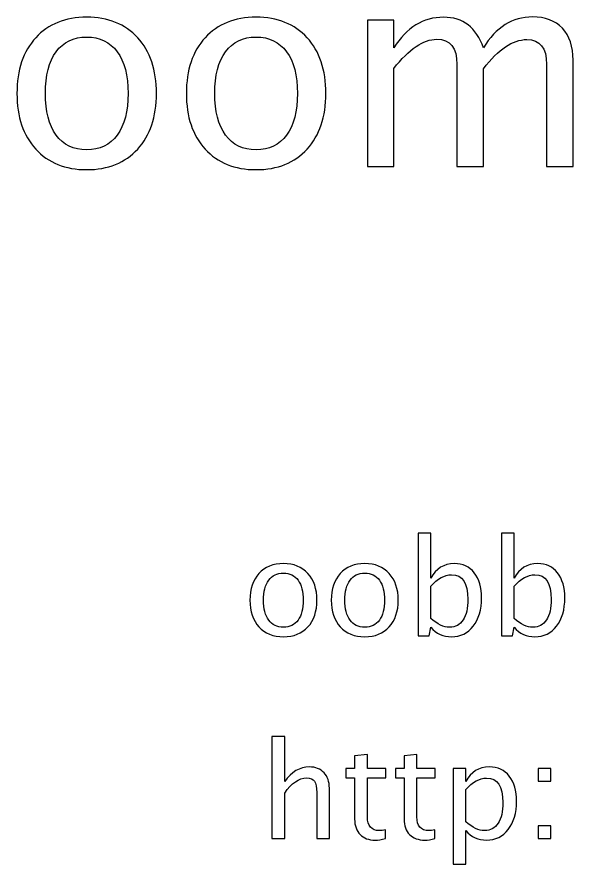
# Model space of a CAD drawing. Header units: centimetres. Extents: x -31.5 to 31.5, y -16.5 to 28.7.
# Drawn here: x -31.53 to -26.2, y 19.97 to 28.1 of the extents above; entities that cross this region are included whole.
import ezdxf

# ---------------------------------------------------------------- set-up
doc = ezdxf.new("R2010")
doc.units = ezdxf.units.CM
doc.header["$MEASUREMENT"] = 0
doc.layers.add('Layer 1', color=7, linetype='Continuous')

msp = doc.modelspace()

# ---------------------------------------------------------------- linework, layer by layer
at = {"layer": 'Layer 1'}
for points, knots in [([(-30.86311, 26.63869), (-31.06904, 26.63869), (-31.2322, 26.70439), (-31.35215, 26.8358), (-31.35215, 26.8358), (-31.47253, 26.96721), (-31.53251, 27.14581), (-31.53251, 27.37114), (-31.53251, 27.37114), (-31.53251, 27.59604), (-31.47253, 27.77419), (-31.35215, 27.90516), (-31.35215, 27.90516), (-31.2322, 28.03613), (-31.06904, 28.10183), (-30.86311, 28.10183), (-30.86311, 28.10183), (-30.65718, 28.10183), (-30.49402, 28.03613), (-30.37407, 27.90516), (-30.37407, 27.90516), (-30.25369, 27.77419), (-30.19372, 27.59604), (-30.19372, 27.37114), (-30.19372, 27.37114), (-30.19372, 27.14581), (-30.25369, 26.96721), (-30.37407, 26.8358), (-30.37407, 26.8358), (-30.49402, 26.70439), (-30.65718, 26.63869), (-30.86311, 26.63869)], [0, 0, 0, 0, 0.1111111, 0.1111111, 0.1111111, 0.1111111, 0.2222222, 0.2222222, 0.2222222, 0.2222222, 0.3333333, 0.3333333, 0.3333333, 0.3333333, 0.4444444, 0.4444444, 0.4444444, 0.4444444, 0.5555556, 0.5555556, 0.5555556, 0.5555556, 0.6666667, 0.6666667, 0.6666667, 0.6666667, 0.7777778, 0.7777778, 0.7777778, 0.7777778, 1, 1, 1, 1]), ([(-29.23769, 26.63869), (-29.44362, 26.63869), (-29.60678, 26.70439), (-29.72673, 26.8358), (-29.72673, 26.8358), (-29.84711, 26.96721), (-29.90709, 27.14581), (-29.90709, 27.37114), (-29.90709, 27.37114), (-29.90709, 27.59604), (-29.84711, 27.77419), (-29.72673, 27.90516), (-29.72673, 27.90516), (-29.60678, 28.03613), (-29.44362, 28.10183), (-29.23769, 28.10183), (-29.23769, 28.10183), (-29.03176, 28.10183), (-28.8686, 28.03613), (-28.74865, 27.90516), (-28.74865, 27.90516), (-28.62827, 27.77419), (-28.5683, 27.59604), (-28.5683, 27.37114), (-28.5683, 27.37114), (-28.5683, 27.14581), (-28.62827, 26.96721), (-28.74865, 26.8358), (-28.74865, 26.8358), (-28.8686, 26.70439), (-29.03176, 26.63869), (-29.23769, 26.63869)], [0, 0, 0, 0, 0.1111111, 0.1111111, 0.1111111, 0.1111111, 0.2222222, 0.2222222, 0.2222222, 0.2222222, 0.3333333, 0.3333333, 0.3333333, 0.3333333, 0.4444444, 0.4444444, 0.4444444, 0.4444444, 0.5555556, 0.5555556, 0.5555556, 0.5555556, 0.6666667, 0.6666667, 0.6666667, 0.6666667, 0.7777778, 0.7777778, 0.7777778, 0.7777778, 1, 1, 1, 1]), ([(-28.17054, 26.67044), (-28.17054, 26.67044), (-28.17054, 28.07273), (-28.17054, 28.07273), (-28.17054, 28.07273), (-28.17054, 28.07273), (-27.91654, 28.07273), (-27.91654, 28.07273), (-27.91654, 28.07273), (-27.91654, 28.07273), (-27.91654, 27.80771), (-27.91654, 27.80771), (-27.91654, 27.80771), (-27.79263, 28.00394), (-27.63388, 28.10183), (-27.43941, 28.10183), (-27.43941, 28.10183), (-27.252, 28.10183), (-27.12456, 28.00394), (-27.05665, 27.80771), (-27.05665, 27.80771), (-26.93626, 28.0057), (-26.77927, 28.10448), (-26.58657, 28.10448), (-26.58657, 28.10448), (-26.46354, 28.10448), (-26.36785, 28.06832), (-26.2995, 27.99556), (-26.2995, 27.99556), (-26.23115, 27.9228), (-26.19675, 27.82094), (-26.19675, 27.68997), (-26.19675, 27.68997), (-26.19675, 27.68997), (-26.19675, 26.67044), (-26.19675, 26.67044), (-26.19675, 26.67044), (-26.19675, 26.67044), (-26.45075, 26.67044), (-26.45075, 26.67044), (-26.45075, 26.67044), (-26.45075, 26.67044), (-26.45075, 27.64807), (-26.45075, 27.64807), (-26.45075, 27.64807), (-26.45075, 27.80771), (-26.51425, 27.88752), (-26.64125, 27.88752), (-26.64125, 27.88752), (-26.7731, 27.88752), (-26.91157, 27.79448), (-27.05665, 27.60795), (-27.05665, 27.60795), (-27.05665, 27.60795), (-27.05665, 26.67044), (-27.05665, 26.67044), (-27.05665, 26.67044), (-27.05665, 26.67044), (-27.31065, 26.67044), (-27.31065, 26.67044), (-27.31065, 26.67044), (-27.31065, 26.67044), (-27.31065, 27.64896), (-27.31065, 27.64896), (-27.31065, 27.64896), (-27.31065, 27.80991), (-27.37503, 27.89017), (-27.50423, 27.89017), (-27.50423, 27.89017), (-27.63255, 27.89017), (-27.77014, 27.79668), (-27.91654, 27.60927), (-27.91654, 27.60927), (-27.91654, 27.60927), (-27.91654, 26.67044), (-27.91654, 26.67044), (-27.91654, 26.67044), (-27.91654, 26.67044), (-28.17054, 26.67044), (-28.17054, 26.67044)], [0, 0, 0, 0, 0.047619, 0.047619, 0.047619, 0.047619, 0.0952381, 0.0952381, 0.0952381, 0.0952381, 0.1428571, 0.1428571, 0.1428571, 0.1428571, 0.1904762, 0.1904762, 0.1904762, 0.1904762, 0.2380952, 0.2380952, 0.2380952, 0.2380952, 0.2857143, 0.2857143, 0.2857143, 0.2857143, 0.3333333, 0.3333333, 0.3333333, 0.3333333, 0.3809524, 0.3809524, 0.3809524, 0.3809524, 0.4285714, 0.4285714, 0.4285714, 0.4285714, 0.4761905, 0.4761905, 0.4761905, 0.4761905, 0.5238095, 0.5238095, 0.5238095, 0.5238095, 0.5714286, 0.5714286, 0.5714286, 0.5714286, 0.6190476, 0.6190476, 0.6190476, 0.6190476, 0.6666667, 0.6666667, 0.6666667, 0.6666667, 0.7142857, 0.7142857, 0.7142857, 0.7142857, 0.7619048, 0.7619048, 0.7619048, 0.7619048, 0.8095238, 0.8095238, 0.8095238, 0.8095238, 0.8571429, 0.8571429, 0.8571429, 0.8571429, 0.9047619, 0.9047619, 0.9047619, 0.9047619, 1, 1, 1, 1]), ([(-30.86355, 26.82919), (-30.73787, 26.82919), (-30.63998, 26.87637), (-30.57031, 26.97118), (-30.57031, 26.97118), (-30.50107, 27.06555), (-30.46624, 27.19917), (-30.46624, 27.37114), (-30.46624, 27.37114), (-30.46624, 27.54268), (-30.50107, 27.67586), (-30.57031, 27.77022), (-30.57031, 27.77022), (-30.63998, 27.86415), (-30.73787, 27.91133), (-30.86355, 27.91133), (-30.86355, 27.91133), (-30.98967, 27.91133), (-31.08756, 27.86415), (-31.15636, 27.77022), (-31.15636, 27.77022), (-31.22559, 27.67586), (-31.25998, 27.54268), (-31.25998, 27.37114), (-31.25998, 27.37114), (-31.25998, 27.19917), (-31.22559, 27.06555), (-31.15636, 26.97118), (-31.15636, 26.97118), (-31.08756, 26.87637), (-30.98967, 26.82919), (-30.86355, 26.82919)], [0, 0, 0, 0, 0.1111111, 0.1111111, 0.1111111, 0.1111111, 0.2222222, 0.2222222, 0.2222222, 0.2222222, 0.3333333, 0.3333333, 0.3333333, 0.3333333, 0.4444444, 0.4444444, 0.4444444, 0.4444444, 0.5555556, 0.5555556, 0.5555556, 0.5555556, 0.6666667, 0.6666667, 0.6666667, 0.6666667, 0.7777778, 0.7777778, 0.7777778, 0.7777778, 1, 1, 1, 1]), ([(-29.23813, 26.82919), (-29.11245, 26.82919), (-29.01456, 26.87637), (-28.94489, 26.97118), (-28.94489, 26.97118), (-28.87565, 27.06555), (-28.84082, 27.19917), (-28.84082, 27.37114), (-28.84082, 27.37114), (-28.84082, 27.54268), (-28.87565, 27.67586), (-28.94489, 27.77022), (-28.94489, 27.77022), (-29.01456, 27.86415), (-29.11245, 27.91133), (-29.23813, 27.91133), (-29.23813, 27.91133), (-29.36425, 27.91133), (-29.46214, 27.86415), (-29.53094, 27.77022), (-29.53094, 27.77022), (-29.60017, 27.67586), (-29.63456, 27.54268), (-29.63456, 27.37114), (-29.63456, 27.37114), (-29.63456, 27.19917), (-29.60017, 27.06555), (-29.53094, 26.97118), (-29.53094, 26.97118), (-29.46214, 26.87637), (-29.36425, 26.82919), (-29.23813, 26.82919)], [0, 0, 0, 0, 0.1111111, 0.1111111, 0.1111111, 0.1111111, 0.2222222, 0.2222222, 0.2222222, 0.2222222, 0.3333333, 0.3333333, 0.3333333, 0.3333333, 0.4444444, 0.4444444, 0.4444444, 0.4444444, 0.5555556, 0.5555556, 0.5555556, 0.5555556, 0.6666667, 0.6666667, 0.6666667, 0.6666667, 0.7777778, 0.7777778, 0.7777778, 0.7777778, 1, 1, 1, 1]), ([(-27.68315, 22.16282), (-27.68315, 22.16282), (-27.68315, 23.14961), (-27.68315, 23.14961), (-27.68315, 23.14961), (-27.68315, 23.14961), (-27.56123, 23.14961), (-27.56123, 23.14961), (-27.56123, 23.14961), (-27.56123, 23.14961), (-27.56123, 22.71633), (-27.56123, 22.71633), (-27.56123, 22.71633), (-27.51128, 22.81052), (-27.43613, 22.85751), (-27.33602, 22.85751), (-27.33602, 22.85751), (-27.25495, 22.85751), (-27.19124, 22.82809), (-27.14467, 22.76903), (-27.14467, 22.76903), (-27.0981, 22.70998), (-27.07482, 22.62933), (-27.07482, 22.5271), (-27.07482, 22.5271), (-27.07482, 22.41576), (-27.10128, 22.3258), (-27.15398, 22.25765), (-27.15398, 22.25765), (-27.20669, 22.18928), (-27.27611, 22.1552), (-27.36205, 22.1552), (-27.36205, 22.1552), (-27.44185, 22.1552), (-27.50831, 22.18568), (-27.56123, 22.24685), (-27.56123, 22.24685), (-27.56123, 22.24685), (-27.57605, 22.16282), (-27.57605, 22.16282), (-27.57605, 22.16282), (-27.57605, 22.16282), (-27.68315, 22.16282), (-27.68315, 22.16282)], [0, 0, 0, 0, 0.0833333, 0.0833333, 0.0833333, 0.0833333, 0.1666667, 0.1666667, 0.1666667, 0.1666667, 0.25, 0.25, 0.25, 0.25, 0.3333333, 0.3333333, 0.3333333, 0.3333333, 0.4166667, 0.4166667, 0.4166667, 0.4166667, 0.5, 0.5, 0.5, 0.5, 0.5833333, 0.5833333, 0.5833333, 0.5833333, 0.6666667, 0.6666667, 0.6666667, 0.6666667, 0.75, 0.75, 0.75, 0.75, 0.8333333, 0.8333333, 0.8333333, 0.8333333, 1, 1, 1, 1]), ([(-26.8839, 22.16282), (-26.8839, 22.16282), (-26.8839, 23.14961), (-26.8839, 23.14961), (-26.8839, 23.14961), (-26.8839, 23.14961), (-26.76198, 23.14961), (-26.76198, 23.14961), (-26.76198, 23.14961), (-26.76198, 23.14961), (-26.76198, 22.71633), (-26.76198, 22.71633), (-26.76198, 22.71633), (-26.71203, 22.81052), (-26.63688, 22.85751), (-26.53677, 22.85751), (-26.53677, 22.85751), (-26.4557, 22.85751), (-26.39199, 22.82809), (-26.34542, 22.76903), (-26.34542, 22.76903), (-26.29885, 22.70998), (-26.27557, 22.62933), (-26.27557, 22.5271), (-26.27557, 22.5271), (-26.27557, 22.41576), (-26.30203, 22.3258), (-26.35473, 22.25765), (-26.35473, 22.25765), (-26.40744, 22.18928), (-26.47686, 22.1552), (-26.5628, 22.1552), (-26.5628, 22.1552), (-26.6426, 22.1552), (-26.70906, 22.18568), (-26.76198, 22.24685), (-26.76198, 22.24685), (-26.76198, 22.24685), (-26.7768, 22.16282), (-26.7768, 22.16282), (-26.7768, 22.16282), (-26.7768, 22.16282), (-26.8839, 22.16282), (-26.8839, 22.16282)], [0, 0, 0, 0, 0.0833333, 0.0833333, 0.0833333, 0.0833333, 0.1666667, 0.1666667, 0.1666667, 0.1666667, 0.25, 0.25, 0.25, 0.25, 0.3333333, 0.3333333, 0.3333333, 0.3333333, 0.4166667, 0.4166667, 0.4166667, 0.4166667, 0.5, 0.5, 0.5, 0.5, 0.5833333, 0.5833333, 0.5833333, 0.5833333, 0.6666667, 0.6666667, 0.6666667, 0.6666667, 0.75, 0.75, 0.75, 0.75, 0.8333333, 0.8333333, 0.8333333, 0.8333333, 1, 1, 1, 1]), ([(-28.97558, 22.1552), (-29.07443, 22.1552), (-29.15274, 22.18674), (-29.21032, 22.24982), (-29.21032, 22.24982), (-29.2681, 22.31289), (-29.29689, 22.39862), (-29.29689, 22.50678), (-29.29689, 22.50678), (-29.29689, 22.61473), (-29.2681, 22.70024), (-29.21032, 22.76311), (-29.21032, 22.76311), (-29.15274, 22.82597), (-29.07443, 22.85751), (-28.97558, 22.85751), (-28.97558, 22.85751), (-28.87673, 22.85751), (-28.79841, 22.82597), (-28.74084, 22.76311), (-28.74084, 22.76311), (-28.68306, 22.70024), (-28.65427, 22.61473), (-28.65427, 22.50678), (-28.65427, 22.50678), (-28.65427, 22.39862), (-28.68306, 22.31289), (-28.74084, 22.24982), (-28.74084, 22.24982), (-28.79841, 22.18674), (-28.87673, 22.1552), (-28.97558, 22.1552)], [0, 0, 0, 0, 0.1111111, 0.1111111, 0.1111111, 0.1111111, 0.2222222, 0.2222222, 0.2222222, 0.2222222, 0.3333333, 0.3333333, 0.3333333, 0.3333333, 0.4444444, 0.4444444, 0.4444444, 0.4444444, 0.5555556, 0.5555556, 0.5555556, 0.5555556, 0.6666667, 0.6666667, 0.6666667, 0.6666667, 0.7777778, 0.7777778, 0.7777778, 0.7777778, 1, 1, 1, 1]), ([(-28.19538, 22.1552), (-28.29423, 22.1552), (-28.37254, 22.18674), (-28.43012, 22.24982), (-28.43012, 22.24982), (-28.4879, 22.31289), (-28.51669, 22.39862), (-28.51669, 22.50678), (-28.51669, 22.50678), (-28.51669, 22.61473), (-28.4879, 22.70024), (-28.43012, 22.76311), (-28.43012, 22.76311), (-28.37254, 22.82597), (-28.29423, 22.85751), (-28.19538, 22.85751), (-28.19538, 22.85751), (-28.09653, 22.85751), (-28.01821, 22.82597), (-27.96064, 22.76311), (-27.96064, 22.76311), (-27.90286, 22.70024), (-27.87407, 22.61473), (-27.87407, 22.50678), (-27.87407, 22.50678), (-27.87407, 22.39862), (-27.90286, 22.31289), (-27.96064, 22.24982), (-27.96064, 22.24982), (-28.01821, 22.18674), (-28.09653, 22.1552), (-28.19538, 22.1552)], [0, 0, 0, 0, 0.1111111, 0.1111111, 0.1111111, 0.1111111, 0.2222222, 0.2222222, 0.2222222, 0.2222222, 0.3333333, 0.3333333, 0.3333333, 0.3333333, 0.4444444, 0.4444444, 0.4444444, 0.4444444, 0.5555556, 0.5555556, 0.5555556, 0.5555556, 0.6666667, 0.6666667, 0.6666667, 0.6666667, 0.7777778, 0.7777778, 0.7777778, 0.7777778, 1, 1, 1, 1]), ([(-28.97579, 22.24664), (-28.91547, 22.24664), (-28.86848, 22.26929), (-28.83503, 22.3148), (-28.83503, 22.3148), (-28.8018, 22.36009), (-28.78508, 22.42423), (-28.78508, 22.50678), (-28.78508, 22.50678), (-28.78508, 22.58912), (-28.8018, 22.65304), (-28.83503, 22.69834), (-28.83503, 22.69834), (-28.86848, 22.74342), (-28.91547, 22.76607), (-28.97579, 22.76607), (-28.97579, 22.76607), (-29.03633, 22.76607), (-29.08332, 22.74342), (-29.11634, 22.69834), (-29.11634, 22.69834), (-29.14957, 22.65304), (-29.16608, 22.58912), (-29.16608, 22.50678), (-29.16608, 22.50678), (-29.16608, 22.42423), (-29.14957, 22.36009), (-29.11634, 22.3148), (-29.11634, 22.3148), (-29.08332, 22.26929), (-29.03633, 22.24664), (-28.97579, 22.24664)], [0, 0, 0, 0, 0.1111111, 0.1111111, 0.1111111, 0.1111111, 0.2222222, 0.2222222, 0.2222222, 0.2222222, 0.3333333, 0.3333333, 0.3333333, 0.3333333, 0.4444444, 0.4444444, 0.4444444, 0.4444444, 0.5555556, 0.5555556, 0.5555556, 0.5555556, 0.6666667, 0.6666667, 0.6666667, 0.6666667, 0.7777778, 0.7777778, 0.7777778, 0.7777778, 1, 1, 1, 1]), ([(-28.19559, 22.24664), (-28.13527, 22.24664), (-28.08828, 22.26929), (-28.05483, 22.3148), (-28.05483, 22.3148), (-28.0216, 22.36009), (-28.00488, 22.42423), (-28.00488, 22.50678), (-28.00488, 22.50678), (-28.00488, 22.58912), (-28.0216, 22.65304), (-28.05483, 22.69834), (-28.05483, 22.69834), (-28.08828, 22.74342), (-28.13527, 22.76607), (-28.19559, 22.76607), (-28.19559, 22.76607), (-28.25613, 22.76607), (-28.30312, 22.74342), (-28.33614, 22.69834), (-28.33614, 22.69834), (-28.36937, 22.65304), (-28.38588, 22.58912), (-28.38588, 22.50678), (-28.38588, 22.50678), (-28.38588, 22.42423), (-28.36937, 22.36009), (-28.33614, 22.3148), (-28.33614, 22.3148), (-28.30312, 22.26929), (-28.25613, 22.24664), (-28.19559, 22.24664)], [0, 0, 0, 0, 0.1111111, 0.1111111, 0.1111111, 0.1111111, 0.2222222, 0.2222222, 0.2222222, 0.2222222, 0.3333333, 0.3333333, 0.3333333, 0.3333333, 0.4444444, 0.4444444, 0.4444444, 0.4444444, 0.5555556, 0.5555556, 0.5555556, 0.5555556, 0.6666667, 0.6666667, 0.6666667, 0.6666667, 0.7777778, 0.7777778, 0.7777778, 0.7777778, 1, 1, 1, 1]), ([(-27.56123, 22.33088), (-27.49836, 22.27479), (-27.43846, 22.24664), (-27.38152, 22.24664), (-27.38152, 22.24664), (-27.32543, 22.24664), (-27.28204, 22.27014), (-27.25156, 22.31691), (-27.25156, 22.31691), (-27.22087, 22.36369), (-27.20563, 22.42952), (-27.20563, 22.51461), (-27.20563, 22.51461), (-27.20563, 22.67209), (-27.2577, 22.75083), (-27.36184, 22.75083), (-27.36184, 22.75083), (-27.43, 22.75083), (-27.49646, 22.714), (-27.56123, 22.64013), (-27.56123, 22.64013), (-27.56123, 22.64013), (-27.56123, 22.33088), (-27.56123, 22.33088)], [0, 0, 0, 0, 0.1428571, 0.1428571, 0.1428571, 0.1428571, 0.2857143, 0.2857143, 0.2857143, 0.2857143, 0.4285714, 0.4285714, 0.4285714, 0.4285714, 0.5714286, 0.5714286, 0.5714286, 0.5714286, 0.7142857, 0.7142857, 0.7142857, 0.7142857, 1, 1, 1, 1]), ([(-26.76198, 22.33088), (-26.69911, 22.27479), (-26.63921, 22.24664), (-26.58227, 22.24664), (-26.58227, 22.24664), (-26.52618, 22.24664), (-26.48279, 22.27014), (-26.45231, 22.31691), (-26.45231, 22.31691), (-26.42162, 22.36369), (-26.40638, 22.42952), (-26.40638, 22.51461), (-26.40638, 22.51461), (-26.40638, 22.67209), (-26.45845, 22.75083), (-26.56259, 22.75083), (-26.56259, 22.75083), (-26.63075, 22.75083), (-26.69721, 22.714), (-26.76198, 22.64013), (-26.76198, 22.64013), (-26.76198, 22.64013), (-26.76198, 22.33088), (-26.76198, 22.33088)], [0, 0, 0, 0, 0.1428571, 0.1428571, 0.1428571, 0.1428571, 0.2857143, 0.2857143, 0.2857143, 0.2857143, 0.4285714, 0.4285714, 0.4285714, 0.4285714, 0.5714286, 0.5714286, 0.5714286, 0.5714286, 0.7142857, 0.7142857, 0.7142857, 0.7142857, 1, 1, 1, 1]), ([(-29.08567, 20.21887), (-29.08567, 20.21887), (-29.08567, 21.19804), (-29.08567, 21.19804), (-29.08567, 21.19804), (-29.08567, 21.19804), (-28.96375, 21.19804), (-28.96375, 21.19804), (-28.96375, 21.19804), (-28.96375, 21.19804), (-28.96375, 20.76476), (-28.96375, 20.76476), (-28.96375, 20.76476), (-28.89919, 20.85895), (-28.82003, 20.90594), (-28.72647, 20.90594), (-28.72647, 20.90594), (-28.66763, 20.90594), (-28.62085, 20.88753), (-28.58635, 20.85048), (-28.58635, 20.85048), (-28.55185, 20.81365), (-28.53449, 20.76391), (-28.53449, 20.70168), (-28.53449, 20.70168), (-28.53449, 20.70168), (-28.53449, 20.21887), (-28.53449, 20.21887), (-28.53449, 20.21887), (-28.53449, 20.21887), (-28.65641, 20.21887), (-28.65641, 20.21887), (-28.65641, 20.21887), (-28.65641, 20.21887), (-28.65641, 20.66189), (-28.65641, 20.66189), (-28.65641, 20.66189), (-28.65641, 20.71184), (-28.66382, 20.7474), (-28.67842, 20.76857), (-28.67842, 20.76857), (-28.69324, 20.78995), (-28.71758, 20.80053), (-28.75166, 20.80053), (-28.75166, 20.80053), (-28.82659, 20.80053), (-28.89729, 20.75164), (-28.96375, 20.65385), (-28.96375, 20.65385), (-28.96375, 20.65385), (-28.96375, 20.21887), (-28.96375, 20.21887), (-28.96375, 20.21887), (-28.96375, 20.21887), (-29.08567, 20.21887), (-29.08567, 20.21887)], [0, 0, 0, 0, 0.0666667, 0.0666667, 0.0666667, 0.0666667, 0.1333333, 0.1333333, 0.1333333, 0.1333333, 0.2, 0.2, 0.2, 0.2, 0.2666667, 0.2666667, 0.2666667, 0.2666667, 0.3333333, 0.3333333, 0.3333333, 0.3333333, 0.4, 0.4, 0.4, 0.4, 0.4666667, 0.4666667, 0.4666667, 0.4666667, 0.5333333, 0.5333333, 0.5333333, 0.5333333, 0.6, 0.6, 0.6, 0.6, 0.6666667, 0.6666667, 0.6666667, 0.6666667, 0.7333333, 0.7333333, 0.7333333, 0.7333333, 0.8, 0.8, 0.8, 0.8, 0.8666667, 0.8666667, 0.8666667, 0.8666667, 1, 1, 1, 1]), ([(-27.99643, 20.21908), (-28.03411, 20.20871), (-28.06691, 20.20363), (-28.09464, 20.20363), (-28.09464, 20.20363), (-28.15687, 20.20363), (-28.20534, 20.22141), (-28.24006, 20.25697), (-28.24006, 20.25697), (-28.27498, 20.29253), (-28.29234, 20.34185), (-28.29234, 20.40514), (-28.29234, 20.40514), (-28.29234, 20.40514), (-28.29234, 20.80053), (-28.29234, 20.80053), (-28.29234, 20.80053), (-28.29234, 20.80053), (-28.37658, 20.80053), (-28.37658, 20.80053), (-28.37658, 20.80053), (-28.37658, 20.80053), (-28.37658, 20.89197), (-28.37658, 20.89197), (-28.37658, 20.89197), (-28.37658, 20.89197), (-28.29234, 20.89197), (-28.29234, 20.89197), (-28.29234, 20.89197), (-28.29234, 20.89197), (-28.29234, 21.01368), (-28.29234, 21.01368), (-28.29234, 21.01368), (-28.29234, 21.01368), (-28.17042, 21.02532), (-28.17042, 21.02532), (-28.17042, 21.02532), (-28.17042, 21.02532), (-28.17042, 20.89197), (-28.17042, 20.89197), (-28.17042, 20.89197), (-28.17042, 20.89197), (-27.99389, 20.89197), (-27.99389, 20.89197), (-27.99389, 20.89197), (-27.99389, 20.89197), (-27.99389, 20.80053), (-27.99389, 20.80053), (-27.99389, 20.80053), (-27.99389, 20.80053), (-28.17042, 20.80053), (-28.17042, 20.80053), (-28.17042, 20.80053), (-28.17042, 20.80053), (-28.17042, 20.42715), (-28.17042, 20.42715), (-28.17042, 20.42715), (-28.17042, 20.3391), (-28.13211, 20.29507), (-28.0557, 20.29507), (-28.0557, 20.29507), (-28.0394, 20.29507), (-28.01971, 20.29782), (-27.99643, 20.30311), (-27.99643, 20.30311), (-27.99643, 20.30311), (-27.99643, 20.21908), (-27.99643, 20.21908)], [0, 0, 0, 0, 0.0555556, 0.0555556, 0.0555556, 0.0555556, 0.1111111, 0.1111111, 0.1111111, 0.1111111, 0.1666667, 0.1666667, 0.1666667, 0.1666667, 0.2222222, 0.2222222, 0.2222222, 0.2222222, 0.2777778, 0.2777778, 0.2777778, 0.2777778, 0.3333333, 0.3333333, 0.3333333, 0.3333333, 0.3888889, 0.3888889, 0.3888889, 0.3888889, 0.4444444, 0.4444444, 0.4444444, 0.4444444, 0.5, 0.5, 0.5, 0.5, 0.5555556, 0.5555556, 0.5555556, 0.5555556, 0.6111111, 0.6111111, 0.6111111, 0.6111111, 0.6666667, 0.6666667, 0.6666667, 0.6666667, 0.7222222, 0.7222222, 0.7222222, 0.7222222, 0.7777778, 0.7777778, 0.7777778, 0.7777778, 0.8333333, 0.8333333, 0.8333333, 0.8333333, 0.8888889, 0.8888889, 0.8888889, 0.8888889, 1, 1, 1, 1]), ([(-27.52145, 20.21908), (-27.55913, 20.20871), (-27.59193, 20.20363), (-27.61966, 20.20363), (-27.61966, 20.20363), (-27.68189, 20.20363), (-27.73036, 20.22141), (-27.76508, 20.25697), (-27.76508, 20.25697), (-27.8, 20.29253), (-27.81736, 20.34185), (-27.81736, 20.40514), (-27.81736, 20.40514), (-27.81736, 20.40514), (-27.81736, 20.80053), (-27.81736, 20.80053), (-27.81736, 20.80053), (-27.81736, 20.80053), (-27.9016, 20.80053), (-27.9016, 20.80053), (-27.9016, 20.80053), (-27.9016, 20.80053), (-27.9016, 20.89197), (-27.9016, 20.89197), (-27.9016, 20.89197), (-27.9016, 20.89197), (-27.81736, 20.89197), (-27.81736, 20.89197), (-27.81736, 20.89197), (-27.81736, 20.89197), (-27.81736, 21.01368), (-27.81736, 21.01368), (-27.81736, 21.01368), (-27.81736, 21.01368), (-27.69544, 21.02532), (-27.69544, 21.02532), (-27.69544, 21.02532), (-27.69544, 21.02532), (-27.69544, 20.89197), (-27.69544, 20.89197), (-27.69544, 20.89197), (-27.69544, 20.89197), (-27.51891, 20.89197), (-27.51891, 20.89197), (-27.51891, 20.89197), (-27.51891, 20.89197), (-27.51891, 20.80053), (-27.51891, 20.80053), (-27.51891, 20.80053), (-27.51891, 20.80053), (-27.69544, 20.80053), (-27.69544, 20.80053), (-27.69544, 20.80053), (-27.69544, 20.80053), (-27.69544, 20.42715), (-27.69544, 20.42715), (-27.69544, 20.42715), (-27.69544, 20.3391), (-27.65713, 20.29507), (-27.58072, 20.29507), (-27.58072, 20.29507), (-27.56442, 20.29507), (-27.54473, 20.29782), (-27.52145, 20.30311), (-27.52145, 20.30311), (-27.52145, 20.30311), (-27.52145, 20.21908), (-27.52145, 20.21908)], [0, 0, 0, 0, 0.0555556, 0.0555556, 0.0555556, 0.0555556, 0.1111111, 0.1111111, 0.1111111, 0.1111111, 0.1666667, 0.1666667, 0.1666667, 0.1666667, 0.2222222, 0.2222222, 0.2222222, 0.2222222, 0.2777778, 0.2777778, 0.2777778, 0.2777778, 0.3333333, 0.3333333, 0.3333333, 0.3333333, 0.3888889, 0.3888889, 0.3888889, 0.3888889, 0.4444444, 0.4444444, 0.4444444, 0.4444444, 0.5, 0.5, 0.5, 0.5, 0.5555556, 0.5555556, 0.5555556, 0.5555556, 0.6111111, 0.6111111, 0.6111111, 0.6111111, 0.6666667, 0.6666667, 0.6666667, 0.6666667, 0.7222222, 0.7222222, 0.7222222, 0.7222222, 0.7777778, 0.7777778, 0.7777778, 0.7777778, 0.8333333, 0.8333333, 0.8333333, 0.8333333, 0.8888889, 0.8888889, 0.8888889, 0.8888889, 1, 1, 1, 1]), ([(-27.34746, 19.97376), (-27.34746, 19.97376), (-27.34746, 20.89197), (-27.34746, 20.89197), (-27.34746, 20.89197), (-27.34746, 20.89197), (-27.22554, 20.89197), (-27.22554, 20.89197), (-27.22554, 20.89197), (-27.22554, 20.89197), (-27.22554, 20.76476), (-27.22554, 20.76476), (-27.22554, 20.76476), (-27.17559, 20.85895), (-27.10044, 20.90594), (-27.00033, 20.90594), (-27.00033, 20.90594), (-26.91926, 20.90594), (-26.85555, 20.87652), (-26.80898, 20.81746), (-26.80898, 20.81746), (-26.76241, 20.75841), (-26.73913, 20.67776), (-26.73913, 20.57553), (-26.73913, 20.57553), (-26.73913, 20.46419), (-26.76559, 20.37423), (-26.81829, 20.30608), (-26.81829, 20.30608), (-26.871, 20.23771), (-26.94042, 20.20363), (-27.02636, 20.20363), (-27.02636, 20.20363), (-27.10616, 20.20363), (-27.17262, 20.23411), (-27.22554, 20.29528), (-27.22554, 20.29528), (-27.22554, 20.29528), (-27.22554, 19.97376), (-27.22554, 19.97376), (-27.22554, 19.97376), (-27.22554, 19.97376), (-27.34746, 19.97376), (-27.34746, 19.97376)], [0, 0, 0, 0, 0.0833333, 0.0833333, 0.0833333, 0.0833333, 0.1666667, 0.1666667, 0.1666667, 0.1666667, 0.25, 0.25, 0.25, 0.25, 0.3333333, 0.3333333, 0.3333333, 0.3333333, 0.4166667, 0.4166667, 0.4166667, 0.4166667, 0.5, 0.5, 0.5, 0.5, 0.5833333, 0.5833333, 0.5833333, 0.5833333, 0.6666667, 0.6666667, 0.6666667, 0.6666667, 0.75, 0.75, 0.75, 0.75, 0.8333333, 0.8333333, 0.8333333, 0.8333333, 1, 1, 1, 1]), ([(-26.53043, 20.77005), (-26.53043, 20.77005), (-26.53043, 20.89197), (-26.53043, 20.89197), (-26.53043, 20.89197), (-26.53043, 20.89197), (-26.40851, 20.89197), (-26.40851, 20.89197), (-26.40851, 20.89197), (-26.40851, 20.89197), (-26.40851, 20.77005), (-26.40851, 20.77005), (-26.40851, 20.77005), (-26.40851, 20.77005), (-26.53043, 20.77005), (-26.53043, 20.77005)], [0, 0, 0, 0, 0.2, 0.2, 0.2, 0.2, 0.4, 0.4, 0.4, 0.4, 0.6, 0.6, 0.6, 0.6, 1, 1, 1, 1]), ([(-27.22554, 20.37931), (-27.16267, 20.32322), (-27.10277, 20.29507), (-27.04583, 20.29507), (-27.04583, 20.29507), (-26.98974, 20.29507), (-26.94635, 20.31857), (-26.91587, 20.36534), (-26.91587, 20.36534), (-26.88518, 20.41212), (-26.86994, 20.47795), (-26.86994, 20.56304), (-26.86994, 20.56304), (-26.86994, 20.72052), (-26.92201, 20.79926), (-27.02615, 20.79926), (-27.02615, 20.79926), (-27.09431, 20.79926), (-27.16077, 20.76243), (-27.22554, 20.68856), (-27.22554, 20.68856), (-27.22554, 20.68856), (-27.22554, 20.37931), (-27.22554, 20.37931)], [0, 0, 0, 0, 0.1428571, 0.1428571, 0.1428571, 0.1428571, 0.2857143, 0.2857143, 0.2857143, 0.2857143, 0.4285714, 0.4285714, 0.4285714, 0.4285714, 0.5714286, 0.5714286, 0.5714286, 0.5714286, 0.7142857, 0.7142857, 0.7142857, 0.7142857, 1, 1, 1, 1]), ([(-26.53043, 20.21887), (-26.53043, 20.21887), (-26.53043, 20.34079), (-26.53043, 20.34079), (-26.53043, 20.34079), (-26.53043, 20.34079), (-26.40851, 20.34079), (-26.40851, 20.34079), (-26.40851, 20.34079), (-26.40851, 20.34079), (-26.40851, 20.21887), (-26.40851, 20.21887), (-26.40851, 20.21887), (-26.40851, 20.21887), (-26.53043, 20.21887), (-26.53043, 20.21887)], [0, 0, 0, 0, 0.2, 0.2, 0.2, 0.2, 0.4, 0.4, 0.4, 0.4, 0.6, 0.6, 0.6, 0.6, 1, 1, 1, 1])]:
    msp.add_open_spline(points, degree=3, knots=knots, dxfattribs=at)

doc.saveas('drawing.dxf')
